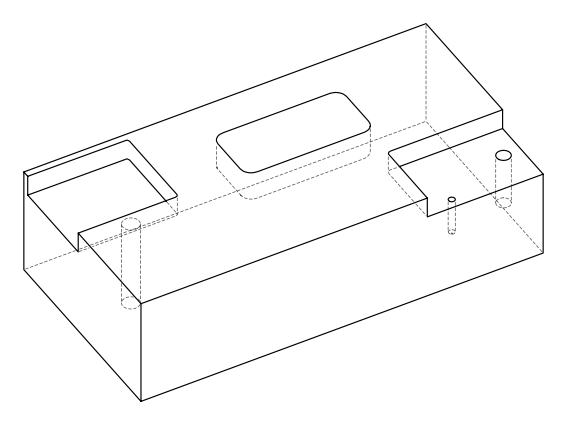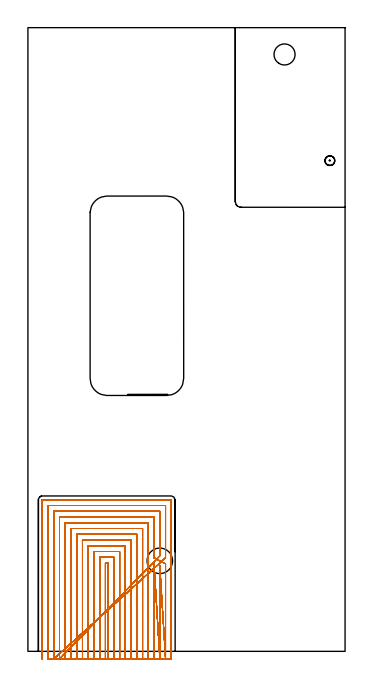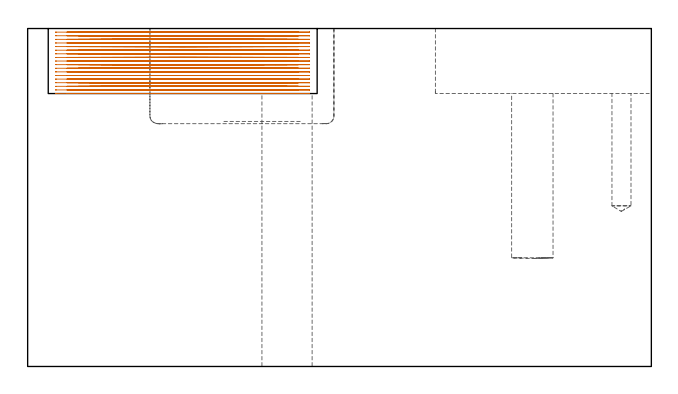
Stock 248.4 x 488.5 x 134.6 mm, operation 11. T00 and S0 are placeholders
(PLAN: 11 operations, 9 tool changes, 231.9 min)
(1 INDEXABLE_INSERT_DRILL_BLIND_HOLE_FROM_SOLID | STEP1POCKET | NXT0302_004 | 0.28 min | 19492 mm3)
(2 SPOT_DRILL | STEP1HOLE | NXT0321_9005460120000 | 0.05 min | 3097 mm3)
(3 SPOT_DRILL_1 | STEP1POCKET_1 | NXT0321_9005460120000 | 0.03 min | 2799 mm3)
(4 DRILL_BLIND_HOLE_INTO_CENTER | STEP1HOLE | UGT0301_195 | 0.06 min | 346 mm3)
(5 GUN_DRILL_THROUGH_HOLE | STEP1HOLE | UGT0307_005 | 0.57 min | 5366 mm3)
(6 DRILL_TO_ENLARGE_THROUGH_HOLE | STEP1HOLE | NXT0301_101 | 0.47 min | 8981 mm3)
(7 DRILL_TO_ENLARGE_THROUGH_HOLE_1 | STEP1HOLE | UGT0301_007 | 0.48 min | 24406 mm3)
(8 DRILL_BLIND_HOLE_INTO_CENTER_1 | STEP1POCKET_1 | UGT0301_195 | 0.2 min | 2070 mm3)
(9 MILL_CORNER_NOTCH_RECTANGULAR | CORNER_NOTCH_RECTANGULAR | NXT0201_009 | Follow Part, ap 2, ae 75% | 63.45 min | 304957 mm3)
(10 MILL_RECTANGULAR_POCKET | POCKET_RECTANGULAR_STRAIGHT | NXT0201_007 | Follow Part, ap 6.25, ae 75% | 12.09 min | 427005 mm3)
(11 MILL_SLOT | SLOT_PARTIAL_RECTANGULAR | NXT0201_008 | Follow Part, ap 1.5, ae 75% | 154.25 min | 329339 mm3)
(TOOL NXT0302_004 | Index. Insert Drill 16.5mm [880-D1650L20-05] | D16.5 PA176 FL83 Z2)
(TOOL NXT0321_9005460120000 | NC Spot Drill, 142deg, 12mm, Carbide, Uncoated | D12 PA142 FL30 Z2)
(TOOL UGT0301_195 | Twist Drill 7.6 mm | D7.6 PA118 FL73 Z2)
(TOOL UGT0307_005 | Gun Drill 8.3 mm | D8.3 PA130 FL24 Z1)
(TOOL NXT0301_101 | Carbide Drill 13mm [860.1-1300-104A1-MM 2214] | D13 PA140 FL123 Z2)
(TOOL UGT0301_007 | Twist Drill 20 mm | D20 PA118 FL140 Z2)
(TOOL NXT0201_009 | ENDMILL 8mm [2P460-0800-NA 1630] | D8 FL26 Z6)
(TOOL NXT0201_007 | ENDMILL 25mm [R216.25-25050GCK54P 1620] | D25 R3 FL54 Z5)
(TOOL NXT0201_008 | ENDMILL 6mm [2P460-0600-NA 1630] | D6 FL26 Z6)
(OP 11 MILL_SLOT)
G17 G21 G94 G90
T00 M6
G54
G17 G0 G90 X62.8 Y-6. S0 M3
G43 Z144.6 H1
Z133.161
G94 G1 Y-3. F250.
Y69.2 F500.
X60.7
Y-3.
Y-6. F250.
X67.3
Y-3.
Y73.7 F500.
X56.2
Y-3.
Y-6. F250.
X71.8
Y-3.
Y78.2 F500.
X51.7
Y-3.
Y-6. F250.
X76.3
Y-3.
Y82.7 F500.
X47.2
Y-3.
Y-6. F250.
X80.8
Y-3.
Y87.2 F500.
X42.7
Y-3.
Y-6. F250.
X85.3
Y-3.
Y91.7 F500.
X38.2
Y-3.
Y-6. F250.
X89.8
Y-3.
Y96.2 F500.
X33.7
Y-3.
Y-6. F250.
X94.3
Y-3.
Y100.7 F500.
X29.2
Y-3.
Y-6. F250.
X98.8
Y-3.
Y65.551 F500.
Y68.551 F250.
X103.3 Y-6. F500.
Y-3. F250.
Y63.905 F500.
Y66.905 F250.
X107.8 Y-6. F500.
Y-3. F250.
Y65.543 F500.
Y68.543 F250.
X98.8 Y73.259 F500.
Y76.259 F250.
Y105.2 F500.
X24.7
Y-3.
Y-6. F250.
X103.3 Y74.894 F500.
Y77.894 F250.
Y109.7 F500.
X20.2
Y-3.
Y-6. F250.
X107.8 Y73.247 F500.
Y76.247 F250.
Y114.2 F500.
X15.7
Y-3.
Y-6. F250.
X112.3
Y-3.
Y118.6 F500.
X112.295 Y118.655
X112.255 Y118.695
X112.2 Y118.7
X11.3
X11.245 Y118.695
X11.205 Y118.655
X11.2 Y118.6
Y-3.
Y-6. F250.
G0 X62.8 Z131.722
G1 Y-3.
Y69.2 F500.
X60.7
Y-3.
Y-6. F250.
X67.3
Y-3.
Y73.7 F500.
X56.2
Y-3.
Y-6. F250.
X71.8
Y-3.
Y78.2 F500.
X51.7
Y-3.
Y-6. F250.
X76.3
Y-3.
Y82.7 F500.
X47.2
Y-3.
Y-6. F250.
X80.8
Y-3.
Y87.2 F500.
X42.7
Y-3.
Y-6. F250.
X85.3
Y-3.
Y91.7 F500.
X38.2
Y-3.
Y-6. F250.
X89.8
Y-3.
Y96.2 F500.
X33.7
Y-3.
Y-6. F250.
X94.3
Y-3.
Y100.7 F500.
X29.2
Y-3.
Y-6. F250.
X98.8
Y-3.
Y65.551 F500.
Y68.551 F250.
X103.3 Y-6. F500.
Y-3. F250.
Y63.905 F500.
Y66.905 F250.
X107.8 Y-6. F500.
Y-3. F250.
Y65.543 F500.
Y68.543 F250.
X98.8 Y73.259 F500.
Y76.259 F250.
Y105.2 F500.
X24.7
Y-3.
Y-6. F250.
X103.3 Y74.894 F500.
Y77.894 F250.
Y109.7 F500.
X20.2
Y-3.
Y-6. F250.
X107.8 Y73.247 F500.
Y76.247 F250.
Y114.2 F500.
X15.7
Y-3.
Y-6. F250.
X112.3
Y-3.
Y118.6 F500.
X112.295 Y118.655
X112.255 Y118.695
X112.2 Y118.7
X11.3
X11.245 Y118.695
X11.205 Y118.655
X11.2 Y118.6
Y-3.
Y-6. F250.
G0 X62.8 Z130.283
G1 Y-3.
Y69.2 F500.
X60.7
Y-3.
Y-6. F250.
X67.3
Y-3.
Y73.7 F500.
X56.2
Y-3.
Y-6. F250.
X71.8
Y-3.
Y78.2 F500.
X51.7
Y-3.
Y-6. F250.
X76.3
Y-3.
Y82.7 F500.
X47.2
Y-3.
Y-6. F250.
X80.8
Y-3.
Y87.2 F500.
X42.7
Y-3.
Y-6. F250.
X85.3
Y-3.
Y91.7 F500.
X38.2
Y-3.
Y-6. F250.
X89.8
Y-3.
Y96.2 F500.
X33.7
Y-3.
Y-6. F250.
X94.3
Y-3.
Y100.7 F500.
X29.2
Y-3.
Y-6. F250.
X98.8
Y-3.
Y65.551 F500.
Y68.551 F250.
X103.3 Y-6. F500.
Y-3. F250.
Y63.905 F500.
Y66.905 F250.
X107.8 Y-6. F500.
Y-3. F250.
Y65.543 F500.
Y68.543 F250.
X98.8 Y73.259 F500.
Y76.259 F250.
Y105.2 F500.
X24.7
Y-3.
Y-6. F250.
X103.3 Y74.894 F500.
Y77.894 F250.
Y109.7 F500.
X20.2
Y-3.
Y-6. F250.
X107.8 Y73.247 F500.
Y76.247 F250.
Y114.2 F500.
X15.7
Y-3.
Y-6. F250.
X112.3
Y-3.
Y118.6 F500.
X112.295 Y118.655
X112.255 Y118.695
X112.2 Y118.7
X11.3
X11.245 Y118.695
X11.205 Y118.655
X11.2 Y118.6
Y-3.
Y-6. F250.
G0 X62.8 Z128.844
G1 Y-3.
Y69.2 F500.
X60.7
Y-3.
Y-6. F250.
X67.3
Y-3.
Y73.7 F500.
X56.2
Y-3.
Y-6. F250.
X71.8
Y-3.
Y78.2 F500.
X51.7
Y-3.
Y-6. F250.
X76.3
Y-3.
Y82.7 F500.
X47.2
Y-3.
Y-6. F250.
X80.8
Y-3.
Y87.2 F500.
X42.7
Y-3.
Y-6. F250.
X85.3
Y-3.
Y91.7 F500.
X38.2
Y-3.
Y-6. F250.
X89.8
Y-3.
Y96.2 F500.
X33.7
Y-3.
Y-6. F250.
X94.3
Y-3.
Y100.7 F500.
X29.2
Y-3.
Y-6. F250.
X98.8
Y-3.
Y65.551 F500.
Y68.551 F250.
X103.3 Y-6. F500.
Y-3. F250.
Y63.905 F500.
Y66.905 F250.
X107.8 Y-6. F500.
Y-3. F250.
Y65.543 F500.
Y68.543 F250.
X98.8 Y73.259 F500.
Y76.259 F250.
Y105.2 F500.
X24.7
Y-3.
Y-6. F250.
X103.3 Y74.894 F500.
Y77.894 F250.
Y109.7 F500.
X20.2
Y-3.
Y-6. F250.
X107.8 Y73.247 F500.
Y76.247 F250.
Y114.2 F500.
X15.7
Y-3.
Y-6. F250.
X112.3
Y-3.
Y118.6 F500.
X112.295 Y118.655
X112.255 Y118.695
X112.2 Y118.7
X11.3
X11.245 Y118.695
X11.205 Y118.655
X11.2 Y118.6
Y-3.
Y-6. F250.
G0 X62.8 Z127.405
G1 Y-3.
Y69.2 F500.
X60.7
Y-3.
Y-6. F250.
X67.3
Y-3.
Y73.7 F500.
X56.2
Y-3.
Y-6. F250.
X71.8
Y-3.
Y78.2 F500.
X51.7
Y-3.
Y-6. F250.
X76.3
Y-3.
Y82.7 F500.
X47.2
Y-3.
Y-6. F250.
X80.8
Y-3.
Y87.2 F500.
X42.7
Y-3.
Y-6. F250.
X85.3
Y-3.
Y91.7 F500.
X38.2
Y-3.
Y-6. F250.
X89.8
Y-3.
Y96.2 F500.
X33.7
Y-3.
Y-6. F250.
X94.3
Y-3.
Y100.7 F500.
X29.2
Y-3.
Y-6. F250.
X98.8
Y-3.
Y65.551 F500.
Y68.551 F250.
X103.3 Y-6. F500.
Y-3. F250.
Y63.905 F500.
Y66.905 F250.
X107.8 Y-6. F500.
Y-3. F250.
Y65.543 F500.
Y68.543 F250.
X98.8 Y73.259 F500.
Y76.259 F250.
Y105.2 F500.
X24.7
Y-3.
Y-6. F250.
X103.3 Y74.894 F500.
Y77.894 F250.
Y109.7 F500.
X20.2
Y-3.
Y-6. F250.
X107.8 Y73.247 F500.
Y76.247 F250.
Y114.2 F500.
X15.7
Y-3.
Y-6. F250.
X112.3
Y-3.
Y118.6 F500.
X112.295 Y118.655
X112.255 Y118.695
X112.2 Y118.7
X11.3
X11.245 Y118.695
X11.205 Y118.655
X11.2 Y118.6
Y-3.
Y-6. F250.
G0 X62.8 Z125.967
G1 Y-3.
Y69.2 F500.
X60.7
Y-3.
Y-6. F250.
X67.3
Y-3.
Y73.7 F500.
X56.2
Y-3.
Y-6. F250.
X71.8
Y-3.
Y78.2 F500.
X51.7
Y-3.
Y-6. F250.
X76.3
Y-3.
Y82.7 F500.
X47.2
Y-3.
Y-6. F250.
X80.8
Y-3.
Y87.2 F500.
X42.7
Y-3.
Y-6. F250.
X85.3
Y-3.
Y91.7 F500.
X38.2
Y-3.
Y-6. F250.
X89.8
Y-3.
Y96.2 F500.
X33.7
Y-3.
Y-6. F250.
X94.3
Y-3.
Y100.7 F500.
X29.2
Y-3.
Y-6. F250.
X98.8
Y-3.
Y65.551 F500.
Y68.551 F250.
X103.3 Y-6. F500.
Y-3. F250.
Y63.905 F500.
Y66.905 F250.
X107.8 Y-6. F500.
Y-3. F250.
Y65.543 F500.
Y68.543 F250.
X98.8 Y73.259 F500.
Y76.259 F250.
Y105.2 F500.
X24.7
Y-3.
Y-6. F250.
X103.3 Y74.894 F500.
Y77.894 F250.
Y109.7 F500.
X20.2
Y-3.
Y-6. F250.
X107.8 Y73.247 F500.
Y76.247 F250.
Y114.2 F500.
X15.7
Y-3.
Y-6. F250.
X112.3
Y-3.
Y118.6 F500.
X112.295 Y118.655
X112.255 Y118.695
X112.2 Y118.7
X11.3
X11.245 Y118.695
X11.205 Y118.655
X11.2 Y118.6
Y-3.
Y-6. F250.
G0 X62.8 Z124.528
G1 Y-3.
Y69.2 F500.
X60.7
Y-3.
Y-6. F250.
X67.3
Y-3.
Y73.7 F500.
X56.2
Y-3.
Y-6. F250.
X71.8
Y-3.
Y78.2 F500.
X51.7
Y-3.
Y-6. F250.
X76.3
Y-3.
Y82.7 F500.
X47.2
Y-3.
Y-6. F250.
X80.8
Y-3.
Y87.2 F500.
X42.7
Y-3.
Y-6. F250.
X85.3
Y-3.
Y91.7 F500.
X38.2
Y-3.
Y-6. F250.
X89.8
Y-3.
Y96.2 F500.
X33.7
Y-3.
Y-6. F250.
X94.3
Y-3.
Y100.7 F500.
X29.2
Y-3.
Y-6. F250.
X98.8
Y-3.
Y65.551 F500.
Y68.551 F250.
X103.3 Y-6. F500.
Y-3. F250.
Y63.905 F500.
Y66.905 F250.
X107.8 Y-6. F500.
Y-3. F250.
Y65.543 F500.
Y68.543 F250.
X98.8 Y73.259 F500.
Y76.259 F250.
Y105.2 F500.
X24.7
Y-3.
Y-6. F250.
X103.3 Y74.894 F500.
Y77.894 F250.
Y109.7 F500.
X20.2
Y-3.
Y-6. F250.
X107.8 Y73.247 F500.
Y76.247 F250.
Y114.2 F500.
X15.7
Y-3.
Y-6. F250.
X112.3
Y-3.
Y118.6 F500.
X112.295 Y118.655
X112.255 Y118.695
X112.2 Y118.7
X11.3
X11.245 Y118.695
X11.205 Y118.655
X11.2 Y118.6
Y-3.
Y-6. F250.
G0 X62.8 Z123.089
G1 Y-3.
Y69.2 F500.
X60.7
Y-3.
Y-6. F250.
X67.3
Y-3.
Y73.7 F500.
X56.2
Y-3.
Y-6. F250.
X71.8
Y-3.
Y78.2 F500.
X51.7
Y-3.
Y-6. F250.
X76.3
Y-3.
Y82.7 F500.
X47.2
Y-3.
Y-6. F250.
X80.8
Y-3.
Y87.2 F500.
X42.7
Y-3.
Y-6. F250.
X85.3
Y-3.
Y91.7 F500.
X38.2
Y-3.
Y-6. F250.
X89.8
Y-3.
Y96.2 F500.
X33.7
Y-3.
Y-6. F250.
X94.3
Y-3.
Y100.7 F500.
X29.2
Y-3.
Y-6. F250.
X98.8
Y-3.
Y65.551 F500.
Y68.551 F250.
X103.3 Y-6. F500.
Y-3. F250.
Y63.905 F500.
Y66.905 F250.
X107.8 Y-6. F500.
Y-3. F250.
Y65.543 F500.
Y68.543 F250.
X98.8 Y73.259 F500.
Y76.259 F250.
Y105.2 F500.
X24.7
Y-3.
Y-6. F250.
X103.3 Y74.894 F500.
Y77.894 F250.
Y109.7 F500.
X20.2
Y-3.
Y-6. F250.
X107.8 Y73.247 F500.
Y76.247 F250.
Y114.2 F500.
X15.7
Y-3.
Y-6. F250.
X112.3
Y-3.
Y118.6 F500.
X112.295 Y118.655
X112.255 Y118.695
X112.2 Y118.7
X11.3
X11.245 Y118.695
X11.205 Y118.655
X11.2 Y118.6
Y-3.
Y-6. F250.
G0 X62.8 Z121.65
G1 Y-3.
Y69.2 F500.
X60.7
Y-3.
Y-6. F250.
X67.3
Y-3.
Y73.7 F500.
X56.2
Y-3.
Y-6. F250.
X71.8
Y-3.
Y78.2 F500.
X51.7
Y-3.
Y-6. F250.
X76.3
Y-3.
Y82.7 F500.
X47.2
Y-3.
Y-6. F250.
X80.8
Y-3.
Y87.2 F500.
X42.7
Y-3.
Y-6. F250.
X85.3
Y-3.
Y91.7 F500.
X38.2
Y-3.
Y-6. F250.
X89.8
Y-3.
Y96.2 F500.
X33.7
Y-3.
Y-6. F250.
X94.3
Y-3.
Y100.7 F500.
X29.2
Y-3.
Y-6. F250.
X98.8
Y-3.
Y65.551 F500.
Y68.551 F250.
X103.3 Y-6. F500.
Y-3. F250.
Y63.905 F500.
Y66.905 F250.
X107.8 Y-6. F500.
Y-3. F250.
Y65.543 F500.
Y68.543 F250.
X98.8 Y73.259 F500.
Y76.259 F250.
Y105.2 F500.
X24.7
Y-3.
Y-6. F250.
X103.3 Y74.894 F500.
Y77.894 F250.
Y109.7 F500.
X20.2
Y-3.
Y-6. F250.
X107.8 Y73.247 F500.
Y76.247 F250.
Y114.2 F500.
X15.7
Y-3.
Y-6. F250.
X112.3
Y-3.
Y118.6 F500.
X112.295 Y118.655
X112.255 Y118.695
X112.2 Y118.7
X11.3
X11.245 Y118.695
X11.205 Y118.655
X11.2 Y118.6
Y-3.
Y-6. F250.
G0 X62.8 Z120.211
G1 Y-3.
Y69.2 F500.
X60.7
Y-3.
Y-6. F250.
X67.3
Y-3.
Y73.7 F500.
X56.2
Y-3.
Y-6. F250.
X71.8
Y-3.
Y78.2 F500.
X51.7
Y-3.
Y-6. F250.
X76.3
Y-3.
Y82.7 F500.
X47.2
Y-3.
Y-6. F250.
X80.8
Y-3.
Y87.2 F500.
X42.7
Y-3.
Y-6. F250.
X85.3
Y-3.
Y91.7 F500.
X38.2
Y-3.
Y-6. F250.
X89.8
Y-3.
Y96.2 F500.
X33.7
Y-3.
Y-6. F250.
X94.3
Y-3.
Y100.7 F500.
X29.2
Y-3.
Y-6. F250.
X98.8
Y-3.
Y65.551 F500.
Y68.551 F250.
X103.3 Y-6. F500.
Y-3. F250.
Y63.905 F500.
Y66.905 F250.
X107.8 Y-6. F500.
Y-3. F250.
Y65.543 F500.
Y68.543 F250.
X98.8 Y73.259 F500.
Y76.259 F250.
Y105.2 F500.
X24.7
Y-3.
Y-6. F250.
X103.3 Y74.894 F500.
Y77.894 F250.
Y109.7 F500.
X20.2
Y-3.
Y-6. F250.
X107.8 Y73.247 F500.
Y76.247 F250.
Y114.2 F500.
X15.7
Y-3.
Y-6. F250.
X112.3
Y-3.
Y118.6 F500.
X112.295 Y118.655
X112.255 Y118.695
X112.2 Y118.7
X11.3
X11.245 Y118.695
X11.205 Y118.655
X11.2 Y118.6
Y-3.
Y-6. F250.
G0 X62.8 Z118.772
G1 Y-3.
Y69.2 F500.
X60.7
Y-3.
Y-6. F250.
X67.3
Y-3.
Y73.7 F500.
X56.2
Y-3.
Y-6. F250.
X71.8
Y-3.
Y78.2 F500.
X51.7
Y-3.
Y-6. F250.
X76.3
Y-3.
Y82.7 F500.
X47.2
Y-3.
Y-6. F250.
X80.8
Y-3.
Y87.2 F500.
X42.7
Y-3.
Y-6. F250.
X85.3
Y-3.
Y91.7 F500.
X38.2
Y-3.
Y-6. F250.
X89.8
Y-3.
Y96.2 F500.
X33.7
Y-3.
Y-6. F250.
X94.3
Y-3.
Y100.7 F500.
X29.2
Y-3.
Y-6. F250.
X98.8
Y-3.
Y65.551 F500.
Y68.551 F250.
X103.3 Y-6. F500.
Y-3. F250.
Y63.905 F500.
Y66.905 F250.
X107.8 Y-6. F500.
Y-3. F250.
Y65.543 F500.
Y68.543 F250.
X98.8 Y73.259 F500.
Y76.259 F250.
Y105.2 F500.
X24.7
Y-3.
Y-6. F250.
X103.3 Y74.894 F500.
Y77.894 F250.
Y109.7 F500.
X20.2
Y-3.
Y-6. F250.
X107.8 Y73.247 F500.
Y76.247 F250.
Y114.2 F500.
X15.7
Y-3.
Y-6. F250.
X112.3
Y-3.
Y118.6 F500.
X112.295 Y118.655
X112.255 Y118.695
X112.2 Y118.7
X11.3
X11.245 Y118.695
X11.205 Y118.655
X11.2 Y118.6
Y-3.
Y-6. F250.
G0 X62.8 Z117.333
G1 Y-3.
Y69.2 F500.
X60.7
Y-3.
Y-6. F250.
X67.3
Y-3.
Y73.7 F500.
X56.2
Y-3.
Y-6. F250.
X71.8
Y-3.
Y78.2 F500.
X51.7
Y-3.
Y-6. F250.
X76.3
Y-3.
Y82.7 F500.
X47.2
Y-3.
Y-6. F250.
X80.8
Y-3.
Y87.2 F500.
X42.7
Y-3.
Y-6. F250.
X85.3
Y-3.
Y91.7 F500.
X38.2
Y-3.
Y-6. F250.
X89.8
Y-3.
Y96.2 F500.
X33.7
Y-3.
Y-6. F250.
X94.3
Y-3.
Y100.7 F500.
X29.2
Y-3.
Y-6. F250.
X98.8
Y-3.
Y65.551 F500.
Y68.551 F250.
X103.3 Y-6. F500.
Y-3. F250.
Y63.905 F500.
Y66.905 F250.
X107.8 Y-6. F500.
Y-3. F250.
Y65.543 F500.
Y68.543 F250.
X98.8 Y73.259 F500.
Y76.259 F250.
Y105.2 F500.
X24.7
Y-3.
Y-6. F250.
X103.3 Y74.894 F500.
Y77.894 F250.
Y109.7 F500.
X20.2
Y-3.
Y-6. F250.
X107.8 Y73.247 F500.
Y76.247 F250.
Y114.2 F500.
X15.7
Y-3.
Y-6. F250.
X112.3
Y-3.
Y118.6 F500.
X112.295 Y118.655
X112.255 Y118.695
X112.2 Y118.7
X11.3
X11.245 Y118.695
X11.205 Y118.655
X11.2 Y118.6
Y-3.
Y-6. F250.
G0 X62.8 Z115.894
G1 Y-3.
Y69.2 F500.
X60.7
Y-3.
Y-6. F250.
X67.3
Y-3.
Y73.7 F500.
X56.2
Y-3.
Y-6. F250.
X71.8
Y-3.
Y78.2 F500.
X51.7
Y-3.
Y-6. F250.
X76.3
Y-3.
Y82.7 F500.
X47.2
Y-3.
Y-6. F250.
X80.8
Y-3.
Y87.2 F500.
X42.7
Y-3.
Y-6. F250.
X85.3
Y-3.
Y91.7 F500.
X38.2
Y-3.
Y-6. F250.
X89.8
Y-3.
Y96.2 F500.
X33.7
Y-3.
Y-6. F250.
X94.3
Y-3.
Y100.7 F500.
X29.2
Y-3.
Y-6. F250.
X98.8
Y-3.
Y65.551 F500.
Y68.551 F250.
X103.3 Y-6. F500.
Y-3. F250.
Y63.905 F500.
Y66.905 F250.
X107.8 Y-6. F500.
Y-3. F250.
Y65.543 F500.
Y68.543 F250.
X98.8 Y73.259 F500.
Y76.259 F250.
Y105.2 F500.
X24.7
Y-3.
Y-6. F250.
X103.3 Y74.894 F500.
Y77.894 F250.
Y109.7 F500.
X20.2
Y-3.
Y-6. F250.
X107.8 Y73.247 F500.
Y76.247 F250.
Y114.2 F500.
X15.7
Y-3.
Y-6. F250.
X112.3
Y-3.
Y118.6 F500.
X112.295 Y118.655
X112.255 Y118.695
X112.2 Y118.7
X11.3
X11.245 Y118.695
X11.205 Y118.655
X11.2 Y118.6
Y-3.
Y-6. F250.
G0 X62.8 Z114.456
G1 Y-3.
Y69.2 F500.
X60.7
Y-3.
Y-6. F250.
X67.3
Y-3.
Y73.7 F500.
X56.2
Y-3.
Y-6. F250.
X71.8
Y-3.
Y78.2 F500.
X51.7
Y-3.
Y-6. F250.
X76.3
Y-3.
Y82.7 F500.
X47.2
Y-3.
Y-6. F250.
X80.8
Y-3.
Y87.2 F500.
X42.7
Y-3.
Y-6. F250.
X85.3
Y-3.
Y91.7 F500.
X38.2
Y-3.
Y-6. F250.
X89.8
Y-3.
Y96.2 F500.
X33.7
Y-3.
Y-6. F250.
X94.3
Y-3.
Y100.7 F500.
X29.2
Y-3.
Y-6. F250.
X98.8
Y-3.
Y65.551 F500.
Y68.551 F250.
X103.3 Y-6. F500.
Y-3. F250.
Y63.905 F500.
Y66.905 F250.
X107.8 Y-6. F500.
Y-3. F250.
Y65.543 F500.
Y68.543 F250.
X98.8 Y73.259 F500.
Y76.259 F250.
Y105.2 F500.
X24.7
Y-3.
Y-6. F250.
X103.3 Y74.894 F500.
Y77.894 F250.
Y109.7 F500.
X20.2
Y-3.
Y-6. F250.
X107.8 Y73.247 F500.
Y76.247 F250.
Y114.2 F500.
X15.7
Y-3.
Y-6. F250.
X112.3
Y-3.
Y118.6 F500.
X112.295 Y118.655
X112.255 Y118.695
X112.2 Y118.7
X11.3
X11.245 Y118.695
X11.205 Y118.655
X11.2 Y118.6
Y-3.
Y-6. F250.
G0 X62.8 Z113.017
G1 Y-3.
Y69.2 F500.
X60.7
Y-3.
Y-6. F250.
X67.3
Y-3.
Y73.7 F500.
X56.2
Y-3.
Y-6. F250.
X71.8
Y-3.
Y78.2 F500.
X51.7
Y-3.
Y-6. F250.
X76.3
Y-3.
Y82.7 F500.
X47.2
Y-3.
Y-6. F250.
X80.8
Y-3.
Y87.2 F500.
X42.7
Y-3.
Y-6. F250.
X85.3
Y-3.
Y91.7 F500.
X38.2
Y-3.
Y-6. F250.
X89.8
Y-3.
Y96.2 F500.
X33.7
Y-3.
Y-6. F250.
X94.3
Y-3.
Y100.7 F500.
X29.2
Y-3.
Y-6. F250.
X98.8
Y-3.
Y65.551 F500.
Y68.551 F250.
X103.3 Y-6. F500.
Y-3. F250.
Y63.905 F500.
Y66.905 F250.
X107.8 Y-6. F500.
Y-3. F250.
Y65.543 F500.
Y68.543 F250.
X98.8 Y73.259 F500.
Y76.259 F250.
Y105.2 F500.
X24.7
Y-3.
Y-6. F250.
X103.3 Y74.894 F500.
Y77.894 F250.
Y109.7 F500.
X20.2
Y-3.
Y-6. F250.
X107.8 Y73.247 F500.
Y76.247 F250.
Y114.2 F500.
X15.7
Y-3.
Y-6. F250.
X112.3
Y-3.
Y118.6 F500.
X112.295 Y118.655
X112.255 Y118.695
X112.2 Y118.7
X11.3
X11.245 Y118.695
X11.205 Y118.655
X11.2 Y118.6
Y-3.
Y-6. F250.
G0 X62.8 Z111.578
G1 Y-3.
Y69.2 F500.
X60.7
Y-3.
Y-6. F250.
X67.3
Y-3.
Y73.7 F500.
X56.2
Y-3.
Y-6. F250.
X71.8
Y-3.
Y78.2 F500.
X51.7
Y-3.
Y-6. F250.
X76.3
Y-3.
Y82.7 F500.
X47.2
Y-3.
Y-6. F250.
X80.8
Y-3.
Y87.2 F500.
X42.7
Y-3.
Y-6. F250.
X85.3
Y-3.
Y91.7 F500.
X38.2
Y-3.
Y-6. F250.
X89.8
Y-3.
Y96.2 F500.
X33.7
Y-3.
Y-6. F250.
X94.3
Y-3.
Y100.7 F500.
X29.2
Y-3.
Y-6. F250.
X98.8
Y-3.
Y65.551 F500.
Y68.551 F250.
X103.3 Y-6. F500.
Y-3. F250.
Y63.905 F500.
Y66.905 F250.
X107.8 Y-6. F500.
Y-3. F250.
Y65.543 F500.
Y68.543 F250.
X98.8 Y73.259 F500.
Y76.259 F250.
Y105.2 F500.
X24.7
Y-3.
Y-6. F250.
X103.3 Y74.894 F500.
Y77.894 F250.
Y109.7 F500.
X20.2
Y-3.
Y-6. F250.
X107.8 Y73.247 F500.
Y76.247 F250.
Y114.2 F500.
X15.7
Y-3.
Y-6. F250.
X112.3
Y-3.
Y118.6 F500.
X112.295 Y118.655
X112.255 Y118.695
X112.2 Y118.7
X11.3
X11.245 Y118.695
X11.205 Y118.655
X11.2 Y118.6
Y-3.
Y-6. F250.
G0 X62.8 Z110.139
G1 Y-3.
Y69.2 F500.
X60.7
Y-3.
Y-6. F250.
X67.3
Y-3.
Y73.7 F500.
X56.2
Y-3.
Y-6. F250.
X71.8
Y-3.
Y78.2 F500.
X51.7
Y-3.
Y-6. F250.
X76.3
Y-3.
Y82.7 F500.
X47.2
Y-3.
Y-6. F250.
X80.8
Y-3.
Y87.2 F500.
X42.7
Y-3.
Y-6. F250.
X85.3
Y-3.
Y91.7 F500.
X38.2
Y-3.
Y-6. F250.
X89.8
Y-3.
Y96.2 F500.
X33.7
Y-3.
Y-6. F250.
X94.3
Y-3.
Y100.7 F500.
X29.2
Y-3.
Y-6. F250.
X98.8
Y-3.
Y65.551 F500.
Y68.551 F250.
X103.3 Y-6. F500.
Y-3. F250.
Y63.905 F500.
Y66.905 F250.
X107.8 Y-6. F500.
Y-3. F250.
Y65.543 F500.
Y68.543 F250.
X98.8 Y73.259 F500.
Y76.259 F250.
Y105.2 F500.
X24.7
Y-3.
Y-6. F250.
X103.3 Y74.894 F500.
Y77.894 F250.
Y109.7 F500.
X20.2
Y-3.
Y-6. F250.
X107.8 Y73.247 F500.
Y76.247 F250.
Y114.2 F500.
X15.7
Y-3.
Y-6. F250.
X112.3
Y-3.
Y118.6 F500.
X112.295 Y118.655
X112.255 Y118.695
X112.2 Y118.7
X11.3
X11.245 Y118.695
X11.205 Y118.655
X11.2 Y118.6
Y-3.
Y-6. F250.
G0 X62.8 Z108.7
G1 Y-3.
Y69.2 F500.
X60.7
Y-3.
Y-6. F250.
X67.3
Y-3.
Y73.7 F500.
X56.2
Y-3.
Y-6. F250.
X71.8
Y-3.
Y78.2 F500.
X51.7
Y-3.
Y-6. F250.
X76.3
Y-3.
Y82.7 F500.
X47.2
Y-3.
Y-6. F250.
X80.8
Y-3.
Y87.2 F500.
X42.7
Y-3.
Y-6. F250.
X85.3
Y-3.
Y91.7 F500.
X38.2
Y-3.
Y-6. F250.
X89.8
Y-3.
Y96.2 F500.
X33.7
Y-3.
Y-6. F250.
X94.3
Y-3.
Y100.7 F500.
X29.2
Y-3.
Y-6. F250.
X98.8
Y-3.
Y65.551 F500.
Y68.551 F250.
X103.3 Y-6. F500.
Y-3. F250.
Y63.905 F500.
Y66.905 F250.
X107.8 Y-6. F500.
Y-3. F250.
Y65.543 F500.
Y68.543 F250.
X98.8 Y73.259 F500.
Y76.259 F250.
Y105.2 F500.
X24.7
Y-3.
Y-6. F250.
X103.3 Y74.894 F500.
Y77.894 F250.
Y109.7 F500.
X20.2
Y-3.
Y-6. F250.
X107.8 Y73.247 F500.
Y76.247 F250.
Y114.2 F500.
X15.7
Y-3.
Y-6. F250.
X112.3
Y-3.
Y118.6 F500.
X112.295 Y118.655
X112.255 Y118.695
X112.2 Y118.7
X11.3
X11.245 Y118.695
X11.205 Y118.655
X11.2 Y118.6
Y-3.
Y-6. F250.
G0 Z144.6
M5
M2
